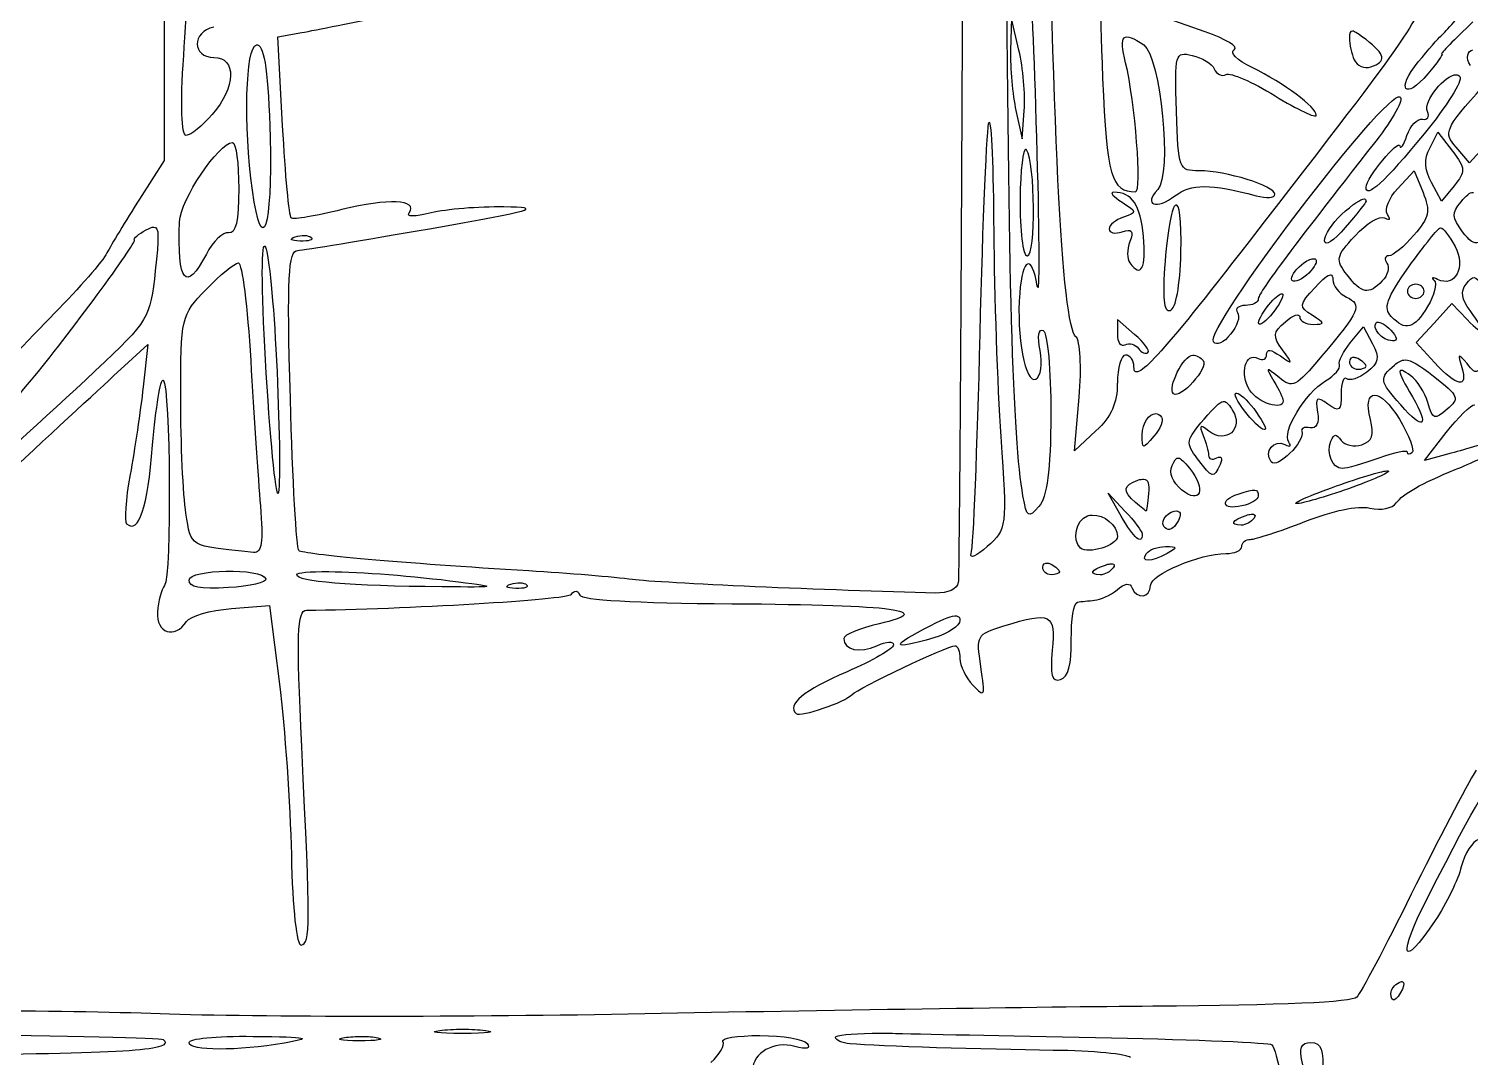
# Model space of a CAD drawing. Extents: x 26 to 243, y 4 to 296.
# Drawn here: x 111.59 to 159.67, y 72.55 to 106.86 of the extents above; entities that cross this region are included whole.
import ezdxf

# ---------------------------------------------------------------- set-up
doc = ezdxf.new("R2010")
doc.units = 0
doc.layers.add('Layer_1', color=7, linetype='CONTINUOUS')

msp = doc.modelspace()

# ---------------------------------------------------------------- linework, layer by layer
at = {"layer": 'Layer_1', "color": 7}
for points in [[(115.235411, 119.535995), (116.104678, 119.570719), (116.104678, 111.018065), (116.104678, 102.465408), (115.279509, 101.1695)], [(150.827935, 106.758273), (149.560139, 107.204204), (149.560139, 108.800524)], [(144.36659, 107.204204), (144.339028, 106.139809)], [(144.617392, 106.139809), (144.36659, 107.204204), (144.36659, 107.204204)], [(155.739812, 106.780321), (155.739812, 106.780321)], [(119.179357, 106.319505), (119.179357, 106.319505)], [(120.05634, 103.620205), (119.89759, 106.587396), (120.696301, 106.732916)], [(159.201445, 105.324562), (159.201445, 105.324562)], [(157.326211, 104.58924), (157.326211, 104.58924)], [(144.515967, 104.130079), (144.51652, 104.130079), (144.720468, 103.183641), (144.794882, 104.130079)], [(143.620795, 103.74092), (143.620795, 103.74092)], [(158.317847, 102.878268), (158.592353, 103.404127), (158.592353, 103.404127)], [(158.592353, 103.404127), (159.076319, 102.772435)], [(118.385057, 103.060719), (118.385057, 103.060719)], [(160.128037, 102.903073), (159.650687, 102.385483), (159.203099, 102.90638)], [(144.849452, 102.832517), (144.849452, 102.832517)], [(157.254552, 101.532751), (157.79805, 102.123104), (157.79805, 102.123104)], [(157.79805, 102.123104), (158.095157, 101.394397)], [(159.135298, 101.620946), (158.709761, 101.101149), (158.376276, 101.726779)], [(147.779161, 101.406525), (147.779161, 101.406525)], [(149.845118, 100.97823), (149.845118, 100.97823)], [(156.138341, 101.17887), (156.138341, 101.17887)], [(115.759066, 100.244009), (115.759066, 100.244009)], [(158.682752, 100.219204), (158.682752, 100.219204)], [(119.459925, 99.600192), (119.459925, 99.600192)], [(120.781741, 99.96234), (120.781741, 99.96234)], [(118.579635, 99.045668), (118.579635, 99.045668)], [(148.31329, 99.047872), (148.314393, 99.047872)], [(154.465404, 99.186229), (154.465404, 99.186229)], [(155.010556, 98.646038), (155.010556, 98.646038)], [(157.853724, 98.336254), (157.853724, 98.336254)], [(153.392186, 98.017651), (153.392186, 98.017651)], [(158.481008, 95.721288), (157.863647, 96.391015), (158.461716, 97.04145), (159.059231, 97.691331), (159.562492, 97.159961)], [(147.899879, 97.153898), (147.899879, 96.666622)], [(148.475898, 96.66111), (147.899879, 97.153898), (147.899879, 97.153898)], [(155.669257, 96.3844), (156.106924, 96.91522), (156.106924, 96.91522)], [(156.106924, 96.91522), (156.408989, 96.348021)], [(156.574905, 97.071216), (156.574905, 97.071216)], [(114.657186, 95.496393), (115.560077, 96.325971), (115.560077, 96.325971)], [(115.560077, 96.325971), (115.402431, 94.907144)], [(150.416175, 95.97154), (150.416175, 95.97154)], [(155.810921, 95.889961), (155.810921, 95.889961)], [(157.499843, 95.808932), (157.499843, 95.808932)], [(147.899879, 95.038886), (147.898776, 95.038886)], [(147.187158, 93.442566), (146.475537, 92.778901), (146.626572, 94.570902)], [(151.431515, 94.423176), (151.431515, 94.423176)], [(151.879653, 94.703747), (151.879653, 94.703747)], [(156.478441, 94.634842), (156.478441, 94.634842)], [(149.179249, 94.018585), (149.179249, 94.018585)], [(159.03553, 92.695668), (158.144766, 92.453135), (158.865203, 93.384688)], [(149.939925, 92.536918), (149.939925, 92.536918)], [(148.776312, 91.831362), (148.776312, 91.831362)], [(156.885239, 92.108073), (156.885239, 92.108073)], [(147.590095, 91.360074), (148.153436, 90.768621)], [(148.028863, 90.591679), (147.590095, 91.360074), (147.590095, 91.360074)], [(152.483786, 91.466457), (152.483786, 91.466457)], [(147.063686, 90.635226), (147.063686, 90.635226)], [(149.884254, 90.769721), (149.884254, 90.769721)], [(152.439136, 90.661684), (152.439136, 90.661684)], [(149.506119, 89.582954), (149.506119, 89.582954)], [(145.580916, 89.032291), (145.580916, 89.032291)], [(147.738925, 89.006386), (147.738925, 89.006386)], [(118.170633, 88.761645), (118.170633, 88.761645)], [(121.595885, 88.746211), (121.595885, 88.746211)], [(127.970139, 88.37469), (127.970139, 88.37469)], [(118.345921, 87.514246), (119.620329, 87.61126), (119.950507, 84.992435)], [(142.531592, 87.269505), (142.531592, 87.269505)], [(157.393459, 75.07111), (157.393459, 75.07111)], [(119.076281, 73.241627), (119.076281, 73.241627)], [(122.703827, 73.240524), (122.703827, 73.240524)], [(126.057973, 73.479202), (126.057973, 73.479202)], [(135.978745, 73.269189), (135.978745, 73.269189)], [(139.725355, 73.344703), (139.725355, 73.344703)], [(154.356813, 73.032718), (154.356813, 73.032718)]]:
    msp.add_lwpolyline(points, dxfattribs=at)
for points in [[(146.518534, 96.584493), (146.042453, 96.991672), (145.717263, 103.577135), (145.548945, 116.223191)], [(142.760347, 115.126272), (142.703931, 100.624292), (142.628973, 88.591883), (142.593328, 88.387921)], [(116.757317, 105.96287), (116.858042, 107.426073), (117.01784, 110.166237), (117.112299, 112.052144)], [(144.751888, 91.276841), (144.410681, 93.173095), (144.265574, 98.339204), (144.195159, 111.086967)], [(144.982847, 108.321519), (145.032293, 108.097232), (145.137243, 105.572074), (145.216011, 102.710699)], [(147.651831, 108.454361), (147.329675, 108.548254), (147.289337, 108.013149), (147.407644, 105.199436)], [(157.931996, 107.961576), (158.180097, 107.408576), (157.86293, 106.947551), (152.292513, 99.757288)], [(158.691572, 106.612751), (158.772428, 106.677781), (159.239037, 107.204594), (159.728408, 107.782983)], [(120.696301, 106.732916), (121.135806, 106.812977), (122.494952, 107.084342), (123.716409, 107.336496)], [(117.75998, 106.917023), (117.024734, 106.752539), (117.027367, 105.903338), (117.763284, 105.903338)], [(148.174936, 105.725845), (147.945122, 106.666134), (148.077634, 106.795724), (148.78127, 106.317301)], [(151.800278, 106.155794), (151.962781, 106.241702), (151.525221, 106.512989), (150.827935, 106.758273)], [(155.739812, 106.780321), (155.660973, 106.788308), (155.641698, 106.710324), (155.641698, 106.550465)], [(156.194565, 106.494791), (155.956962, 106.678709), (155.818651, 106.772337), (155.739812, 106.780321)], [(159.759825, 107.085694), (159.13321, 106.500413), (158.665582, 106.019709), (158.720784, 106.016887)], [(119.048169, 101.469361), (118.744881, 103.629019), (118.823359, 106.257004), (119.179357, 106.319505)], [(119.179357, 106.319505), (119.190843, 106.321481), (119.202584, 106.321238), (119.214635, 106.317852)], [(119.214635, 106.317852), (119.46124, 106.247798), (119.582737, 105.361547), (119.637968, 103.22388)], [(148.78127, 106.317301), (149.34913, 105.931202), (149.729125, 101.989909), (149.246497, 101.492512)], [(155.641698, 106.550465), (155.641698, 106.345848), (155.714034, 106.01707), (155.802652, 105.819552)], [(156.355519, 105.589145), (156.888242, 105.76399), (156.848446, 105.98867), (156.194565, 106.494791)], [(157.937508, 105.752857), (158.271489, 106.16086), (158.610687, 106.547719), (158.691572, 106.612751)], [(116.84, 103.302152), (116.674674, 103.302152), (116.643441, 104.308898), (116.757317, 105.96287)], [(117.763284, 105.903338), (118.524607, 105.903338), (118.497107, 104.911713), (117.710921, 104.002196)], [(144.339028, 106.139809), (144.324042, 105.554531), (144.403614, 104.65033), (144.515967, 104.130079)], [(144.794882, 104.130079), (144.835663, 104.65033), (144.755596, 105.554528), (144.617392, 106.139809)], [(149.872677, 104.110786), (149.81056, 106.038251), (149.827248, 106.097137), (150.397986, 105.969482)], [(150.397986, 105.969482), (150.722203, 105.896965), (151.051997, 105.693785), (151.131103, 105.517486)], [(152.397796, 105.562687), (151.883841, 105.814203), (151.630182, 106.065886), (151.800278, 106.155794)], [(155.802652, 105.819552), (155.89127, 105.622033), (156.140017, 105.518412), (156.355519, 105.589145)], [(158.720784, 106.016887), (158.775987, 106.014065), (158.568904, 105.715321), (158.260519, 105.353225)], [(159.673838, 105.635447), (159.500883, 105.874791), (159.587952, 106.137706), (159.760928, 106.153037)], [(148.505113, 101.41424), (148.725726, 101.410064), (148.495887, 104.412691), (148.174936, 105.725845)], [(151.131103, 105.517486), (151.21021, 105.341182), (151.389537, 105.257122), (151.529632, 105.331177)], [(151.529632, 105.331177), (151.669727, 105.40523), (152.403192, 105.085983), (153.159576, 104.621211)], [(154.534856, 103.970776), (154.534856, 104.24259), (153.461435, 105.04219), (152.397796, 105.562687)], [(158.260519, 105.353225), (157.489999, 104.448519), (157.181858, 104.829756), (157.937508, 105.752857)], [(158.246188, 104.093698), (158.089058, 104.443921), (158.847762, 105.331589), (159.201445, 105.324562)], [(159.201445, 105.324562), (159.251972, 105.323433), (159.294235, 105.304524), (159.324367, 105.262826)], [(147.407644, 105.199436), (147.544663, 101.940523), (147.692934, 101.429622), (148.505113, 101.41424)], [(151.101888, 96.413615), (150.794915, 96.838459), (156.87666, 104.826863), (157.326211, 104.58924)], [(159.324367, 105.262826), (159.421565, 105.128313), (158.885227, 104.267899), (158.132089, 103.35066)], [(159.203099, 102.90638), (158.774319, 103.405279), (158.811711, 103.490191), (160.101579, 104.950838)], [(153.159576, 104.621211), (153.915931, 104.156439), (154.534856, 103.863602), (154.534856, 103.970776)], [(157.326211, 104.58924), (157.463484, 104.516673), (157.101644, 103.851224), (156.521988, 103.110881)], [(117.710921, 104.002196), (117.378181, 103.617273), (116.986248, 103.302152), (116.84, 103.302152)], [(150.626188, 102.119796), (149.950633, 102.119796), (149.935528, 102.160704), (149.872677, 104.110786)], [(157.559925, 103.302152), (157.672278, 103.627309), (157.904146, 103.868338), (158.075314, 103.837384)], [(158.075314, 103.837384), (158.246084, 103.806424), (158.323404, 103.921601), (158.246188, 104.093698)], [(120.34187, 100.544423), (120.272274, 100.603944), (120.143829, 101.988275), (120.05634, 103.620205)], [(143.321484, 96.666072), (143.413319, 100.494933), (143.548094, 103.678741), (143.620795, 103.74092)], [(143.620795, 103.74092), (143.693495, 103.803099), (143.763523, 102.160382), (143.776787, 100.09022)], [(116.616757, 100.420398), (116.64512, 101.152869), (117.9151, 103.049261), (118.385057, 103.060719)], [(118.385057, 103.060719), (118.499103, 103.063542), (118.592865, 102.373748), (118.592865, 101.528343)], [(119.637968, 103.22388), (119.716031, 100.201667), (119.370523, 99.174119), (119.048169, 101.469361)], [(156.521988, 103.110881), (153.535513, 99.296372), (152.60009, 98.040483), (152.60009, 97.843469)], [(158.132089, 103.35066), (156.809762, 101.740179), (156.192268, 101.173361), (156.196219, 101.573541)], [(156.196219, 101.573541), (156.199126, 101.878519), (157.293671, 103.209606), (157.326211, 102.94772)], [(157.326211, 102.94772), (157.342383, 102.817658), (157.447573, 102.976995), (157.559925, 103.302152)], [(144.849452, 102.832517), (144.752723, 102.867008), (144.667309, 102.158689), (144.654874, 101.179973)], [(144.868745, 102.815429), (144.862225, 102.82446), (144.855915, 102.830203), (144.849452, 102.832517)], [(144.892999, 99.282139), (145.186933, 99.282139), (145.16549, 102.404753), (144.868745, 102.815429)], [(145.216011, 102.710699), (145.294723, 99.849321), (145.301061, 97.854574), (145.229792, 98.277276)], [(158.376276, 101.726779), (158.144797, 102.161286), (158.127234, 102.512895), (158.317847, 102.878268)], [(159.076319, 102.772435), (159.515739, 102.198849), (159.521322, 102.092347), (159.135298, 101.620946)], [(153.15241, 101.335416), (153.15241, 101.613687), (151.522187, 102.119796), (150.626188, 102.119796)], [(118.592865, 101.528343), (118.592865, 100.439276), (118.493769, 100.008647), (118.253315, 100.050534)], [(149.246497, 101.492512), (148.749108, 100.979912), (149.212562, 100.810799), (149.821965, 101.282499)], [(149.821965, 101.282499), (150.357086, 101.696722), (151.007668, 101.697879), (152.530088, 101.28691)], [(156.910594, 100.666792), (156.801177, 100.818207), (156.955792, 101.207905), (157.254552, 101.532751)], [(115.279509, 101.1695), (114.825893, 100.456731), (114.338769, 99.650958), (114.196924, 99.378603)], [(124.272588, 100.717504), (124.590962, 101.158113), (123.569713, 101.207501), (122.033549, 100.825542)], [(144.654874, 101.179973), (144.641581, 100.126669), (144.747485, 99.282139), (144.892999, 99.282139)], [(147.779161, 101.406525), (147.636047, 101.4085), (147.760704, 101.25829), (148.055872, 101.072486)], [(148.769697, 99.932574), (148.673261, 100.984944), (148.395619, 101.397945), (147.779161, 101.406525)], [(148.055872, 101.072486), (148.556026, 100.75765), (148.559173, 100.723702), (148.108238, 100.574189)], [(149.845118, 100.97823), (149.728315, 100.913629), (149.581447, 100.270436), (149.489583, 99.095277)], [(150.019853, 99.388526), (150.048499, 100.528717), (149.961925, 101.04283), (149.845118, 100.97823)], [(152.530088, 101.28691), (152.872226, 101.194547), (153.15241, 101.21631), (153.15241, 101.335416)], [(155.376011, 100.656319), (155.759867, 101.008732), (156.028046, 101.190706), (156.138341, 101.17887)], [(156.194565, 101.101702), (156.194565, 101.06194), (155.883523, 100.66875), (155.503341, 100.228024)], [(156.138341, 101.17887), (156.175106, 101.174922), (156.194565, 101.149581), (156.194565, 101.101702)], [(158.095157, 101.394397), (158.348028, 100.773977), (158.303011, 100.562545), (157.794192, 99.973914)], [(159.41642, 100.088016), (159.053905, 100.561204), (159.045735, 100.711708), (159.364053, 101.084063)], [(159.364053, 101.084063), (159.545932, 101.296802), (159.64458, 101.402842), (159.774709, 101.398806)], [(122.033549, 100.825542), (121.172715, 100.611502), (120.411438, 100.4849), (120.34187, 100.544423)], [(125.013971, 100.715851), (124.449696, 100.577463), (124.171834, 100.57801), (124.272588, 100.717504)], [(124.951685, 100.188338), (128.483555, 100.808408), (128.779476, 100.89483), (127.438215, 100.91484)], [(127.438215, 100.91484), (126.600833, 100.927342), (125.510118, 100.837553), (125.013971, 100.715851)], [(148.108238, 100.574189), (147.842131, 100.485955), (147.624823, 100.307379), (147.624823, 100.177314)], [(154.812119, 99.782643), (154.812119, 99.978477), (155.065933, 100.371666), (155.376011, 100.656319)], [(155.826906, 99.95297), (156.205563, 100.366807), (156.649073, 100.634658), (156.81248, 100.548281)], [(156.81248, 100.548281), (156.989518, 100.454691), (157.029156, 100.502722), (156.910594, 100.666792)], [(160.953207, 100.625452), (159.953952, 99.509113), (159.849964, 99.522073), (159.41642, 100.088016)], [(115.113593, 99.814063), (115.064035, 99.856444), (115.238945, 100.006378), (115.502202, 100.146998)], [(115.502202, 100.146998), (115.612706, 100.206022), (115.697217, 100.24391), (115.759066, 100.244009)], [(115.759066, 100.244009), (115.944613, 100.244291), (115.927612, 99.905551), (115.807575, 98.785496)], [(117.511932, 99.341121), (116.82949, 98.035597), (116.538017, 98.386981), (116.616757, 100.420398)], [(118.253315, 100.050534), (118.066653, 100.083049), (117.732883, 99.763825), (117.511932, 99.341121)], [(120.559601, 99.461836), (120.770167, 99.474112), (122.746711, 99.801222), (124.951685, 100.188338)], [(143.776787, 100.09022), (143.789967, 98.020058), (143.895829, 94.942656), (144.012158, 93.251843)], [(147.624823, 100.177314), (147.624823, 100.047252), (147.819471, 100.004927), (148.057526, 100.083055)], [(148.057526, 100.083055), (148.389306, 100.19195), (148.449566, 100.11544), (148.316047, 99.755635)], [(155.503341, 100.228024), (155.118277, 99.781647), (154.812119, 99.584269), (154.812119, 99.782643)], [(157.621661, 98.910622), (158.129182, 99.627757), (158.606693, 100.216664), (158.682752, 100.219204)], [(158.682752, 100.219204), (158.758783, 100.221744), (158.974604, 99.941557), (159.16231, 99.595781)], [(111.675113, 95.143615), (112.857991, 96.555658), (115.201562, 99.738814), (115.113593, 99.814063)], [(119.5382, 94.907144), (119.373833, 97.378333), (119.328729, 99.489773), (119.438428, 99.599089)], [(119.438428, 99.599089), (119.445286, 99.605919), (119.452588, 99.605947), (119.459925, 99.600192)], [(119.459925, 99.600192), (119.570096, 99.513437), (119.731776, 98.040502), (119.831445, 96.169979)], [(120.643385, 99.773824), (120.321284, 99.785169), (120.255812, 99.8411), (120.476368, 99.916589)], [(120.476368, 99.916589), (120.576162, 99.950752), (120.685695, 99.965724), (120.781741, 99.96234)], [(121.006085, 99.897846), (121.097949, 99.819267), (120.934836, 99.763551), (120.643385, 99.773824)], [(120.781741, 99.96234), (120.87779, 99.958953), (120.96014, 99.937135), (121.006085, 99.897846)], [(148.316047, 99.755635), (148.219191, 99.497492), (148.218531, 99.179097), (148.31329, 99.047872)], [(148.314393, 99.047872), (148.69243, 98.524683), (148.867515, 98.865167), (148.769697, 99.932574)], [(152.292513, 99.757288), (149.295849, 95.889213), (148.452747, 94.972101), (148.452747, 95.580177)], [(155.560118, 98.649896), (155.168789, 99.160733), (155.187955, 99.254699), (155.826906, 99.95297)], [(157.794192, 99.973914), (157.465375, 99.593523), (157.088242, 99.282139), (156.955795, 99.282139)], [(159.16231, 99.595781), (159.535718, 98.907924), (159.167644, 98.209082), (158.582431, 98.495004)], [(114.196924, 99.378603), (114.055079, 99.106253), (113.267403, 98.201502), (112.446813, 97.36832)], [(117.50697, 98.164274), (117.974245, 98.649126), (118.456981, 99.045668), (118.579635, 99.045668)], [(118.579635, 99.045668), (118.702288, 99.045668), (118.887322, 97.582411), (118.990841, 95.79405)], [(120.313758, 94.506411), (120.20005, 98.600872), (120.241847, 99.44335), (120.559601, 99.461836)], [(145.229792, 98.277276), (145.047674, 99.357326), (144.735344, 99.230662), (144.641646, 98.039148)], [(149.489583, 99.095277), (149.394898, 97.884194), (149.446894, 97.397803), (149.664318, 97.459822)], [(149.664318, 97.459822), (149.851714, 97.513275), (149.991913, 98.273976), (150.019853, 99.388526)], [(153.706381, 98.514847), (153.706381, 98.64491), (153.892803, 98.883754), (154.120895, 99.045668)], [(154.120895, 99.045668), (154.265483, 99.148301), (154.391343, 99.196499), (154.465404, 99.186229)], [(154.535409, 99.103546), (154.535409, 98.973481), (154.348987, 98.734642), (154.120895, 98.572726)], [(154.465404, 99.186229), (154.50984, 99.180076), (154.535409, 99.153014), (154.535409, 99.103546)], [(156.955795, 99.282139), (156.823348, 99.282139), (156.795408, 99.170955), (156.893508, 99.035195)], [(115.807575, 98.785496), (115.637197, 97.195625), (115.603144, 97.13942), (113.805561, 95.446784)], [(154.120895, 98.572726), (153.889558, 98.408512), (153.706381, 98.382934), (153.706381, 98.514847)], [(154.503436, 98.237036), (154.756891, 98.512621), (154.922336, 98.647241), (155.010556, 98.646038)], [(155.010556, 98.646038), (155.063486, 98.645192), (155.088827, 98.595199), (155.088827, 98.497759)], [(156.737513, 98.443742), (156.277773, 97.969944), (156.05048, 98.009805), (155.560118, 98.649896)], [(156.893508, 99.035195), (156.991606, 98.899432), (156.921276, 98.633135), (156.737513, 98.443742)], [(157.033516, 97.261936), (156.763373, 97.540334), (156.87651, 97.857699), (157.621661, 98.910622)], [(158.582431, 98.495004), (158.409598, 98.579454), (158.356492, 98.564854), (158.46447, 98.462481)], [(159.529419, 98.338459), (159.763494, 98.644221), (159.837097, 98.63631), (160.084493, 98.277276)], [(116.656996, 94.531766), (116.656996, 97.253831), (116.666281, 97.291942), (117.50697, 98.164274)], [(154.402014, 97.298314), (153.946169, 97.583404), (153.951723, 97.637136), (154.503436, 98.237036)], [(155.088827, 98.497759), (155.088827, 98.29159), (155.294736, 98.024529), (155.546338, 97.904102)], [(157.853724, 98.336254), (157.701663, 98.336254), (157.577014, 98.229845), (157.577014, 98.099783)], [(157.577014, 98.099783), (157.577014, 97.969721), (157.701663, 97.863312), (157.853724, 97.863312)], [(158.129882, 98.099783), (158.129882, 98.229845), (158.005814, 98.336254), (157.853724, 98.336254)], [(157.853724, 97.863312), (158.005814, 97.863312), (158.129882, 97.969721), (158.129882, 98.099783)], [(158.46447, 98.462481), (158.572477, 98.360111), (158.475988, 97.970218), (158.250049, 97.596525)], [(159.662814, 97.459822), (159.385079, 97.822342), (159.343463, 98.095587), (159.529419, 98.338459)], [(144.641646, 98.039148), (144.528701, 96.603066), (144.83424, 94.984369), (145.18349, 95.16897)], [(152.169041, 97.626841), (151.932002, 97.626841), (151.81503, 97.520206), (151.908868, 97.39037)], [(152.60009, 97.843469), (152.60009, 97.724303), (152.406107, 97.626841), (152.169041, 97.626841)], [(152.608909, 97.049166), (152.613735, 97.171571), (152.80071, 97.478553), (153.023976, 97.73102)], [(153.420851, 97.967492), (153.415997, 97.845086), (153.229575, 97.538105), (153.006338, 97.285637)], [(153.023976, 97.73102), (153.191424, 97.92036), (153.333495, 98.027523), (153.392186, 98.017651)], [(153.392186, 98.017651), (153.411744, 98.014349), (153.422051, 97.998096), (153.420851, 97.967492)], [(155.546338, 97.904102), (156.076379, 97.650398), (155.987725, 97.441858), (154.711798, 95.931854)], [(112.446813, 97.36832), (111.626224, 96.53514), (110.340476, 95.161649), (109.589313, 94.316242)], [(151.908868, 97.39037), (152.002679, 97.260536), (151.898395, 96.933774), (151.677356, 96.663868)], [(153.006338, 97.285637), (152.783072, 97.033184), (152.604112, 96.92676), (152.608909, 97.049166)], [(153.504084, 97.082239), (153.767228, 97.307306), (153.982539, 97.380004), (153.982539, 97.243747)], [(153.982539, 97.243747), (153.982539, 97.107493), (154.18577, 96.996249), (154.433984, 96.996249)], [(154.433984, 96.996249), (154.834683, 96.996249), (154.831161, 97.029918), (154.402014, 97.298314)], [(158.250049, 97.596525), (157.788729, 96.833509), (157.52066, 96.759899), (157.033516, 97.261936)], [(159.562492, 97.159961), (160.164557, 96.524038), (160.229993, 96.719446), (159.662814, 97.459822)], [(161.530329, 97.371627), (159.749225, 95.090044), (159.937707, 95.250995), (159.563593, 95.691525)], [(143.025481, 89.349791), (143.096544, 89.544885), (143.229677, 92.837211), (143.321484, 96.666072)], [(145.32019, 96.124778), (145.230274, 96.598615), (145.27473, 96.871236), (145.428231, 96.790094)], [(145.428231, 96.790094), (145.571286, 96.714473), (145.684381, 95.461985), (145.679583, 94.006457)], [(147.899879, 96.666622), (147.899879, 96.398821), (148.015737, 96.241223), (148.157297, 96.316051)], [(148.918524, 96.054222), (148.992014, 96.117065), (148.792692, 96.390146), (148.475898, 96.66111)], [(151.677356, 96.663868), (151.443986, 96.378882), (151.202782, 96.273992), (151.101888, 96.413615)], [(153.410378, 96.144621), (153.073489, 96.607341), (153.084984, 96.723792), (153.504084, 97.082239)], [(157.074306, 96.444482), (156.740154, 96.444482), (156.35064, 96.892888), (156.542382, 97.056885)], [(156.542382, 97.056885), (156.551074, 97.064335), (156.561996, 97.069015), (156.574905, 97.071216)], [(156.574905, 97.071216), (156.665179, 97.086653), (156.850314, 96.978435), (157.018632, 96.804979)], [(157.018632, 96.804979), (157.236705, 96.580231), (157.257637, 96.444482), (157.074306, 96.444482)], [(119.831445, 96.169979), (119.937617, 94.174758), (119.98231, 92.063315), (119.930664, 91.478034)], [(146.626572, 94.570902), (146.710476, 95.564683), (146.662439, 96.461399), (146.518534, 96.584493)], [(148.157297, 96.316051), (148.298862, 96.390882), (148.498154, 96.336707), (148.599923, 96.195887)], [(148.599923, 96.195887), (148.701692, 96.054934), (148.845033, 95.991374), (148.918524, 96.054222)], [(152.8768, 95.986424), (152.8768, 96.183158), (153.012651, 96.169761), (153.335965, 95.941223)], [(155.309866, 95.645773), (155.266599, 95.759755), (155.428436, 96.092286), (155.669257, 96.3844)], [(156.408989, 96.348021), (156.654833, 95.886526), (156.620258, 95.709451), (156.223231, 95.402137)], [(118.990841, 95.79405), (119.094388, 94.00569), (119.238937, 91.824033), (119.312202, 90.94611)], [(145.18349, 95.16897), (145.345204, 95.254484), (145.405393, 95.675669), (145.32019, 96.124778)], [(148.17659, 95.97154), (148.024528, 95.97154), (147.899879, 95.551884), (147.899879, 95.038886)], [(148.452747, 95.580177), (148.452747, 95.795173), (148.328651, 95.97154), (148.17659, 95.97154)], [(149.77401, 94.683901), (149.55938, 94.867472), (150.109992, 95.97154), (150.416175, 95.97154)], [(150.765095, 95.787435), (150.943685, 95.540299), (150.000549, 94.490161), (149.77401, 94.683901)], [(150.416175, 95.97154), (150.53485, 95.97154), (150.691971, 95.888617), (150.765095, 95.787435)], [(152.312356, 94.807373), (151.968807, 95.356391), (152.167147, 96.082109), (152.598436, 95.854133)], [(152.598436, 95.854133), (152.75157, 95.77318), (152.8768, 95.832768), (152.8768, 95.986424)], [(154.711798, 95.931854), (153.834482, 94.893584), (153.750555, 94.851482), (153.295725, 95.22244)], [(153.335965, 95.941223), (153.755883, 95.644402), (153.76214, 95.661502), (153.410378, 96.144621)], [(155.810921, 95.889961), (155.711768, 95.904213), (155.641698, 95.852151), (155.641698, 95.74885)], [(155.641698, 95.74885), (155.641698, 95.611111), (155.765765, 95.498597), (155.917855, 95.498597)], [(155.917855, 95.853029), (155.879834, 95.873123), (155.843969, 95.885208), (155.810921, 95.889961)], [(156.194565, 95.602777), (156.194565, 95.660133), (156.069916, 95.772646), (155.917855, 95.853029)], [(157.143758, 95.634747), (157.27277, 95.745087), (157.377632, 95.806903), (157.499843, 95.808932)], [(157.499843, 95.808932), (157.703528, 95.812318), (157.955638, 95.648793), (158.448485, 95.26378)], [(159.387757, 95.557579), (159.606762, 94.840043), (159.230757, 94.907909), (158.481008, 95.721288)], [(159.563593, 95.691525), (159.266272, 96.041621), (159.245009, 96.025269), (159.387757, 95.557579)], [(113.805561, 95.446784), (110.451434, 92.288475), (106.089326, 88.509246), (106.999154, 89.549884)], [(110.851047, 91.97137), (112.44775, 93.453612), (114.160534, 95.040023), (114.657186, 95.496393)], [(115.720481, 92.963559), (115.824734, 94.232278), (115.985155, 95.206322), (116.076566, 95.128181)], [(153.295725, 95.22244), (152.84019, 95.593989), (152.830076, 95.58671), (153.12099, 95.100069)], [(154.842986, 95.111645), (155.143017, 95.291387), (155.353103, 95.531795), (155.309866, 95.645773)], [(155.550195, 95.182751), (155.448483, 95.269743), (155.364987, 95.043904), (155.364987, 94.681146)], [(156.223231, 95.402137), (155.954668, 95.194252), (155.651908, 95.095759), (155.550195, 95.182751)], [(155.917855, 95.498597), (156.069916, 95.498597), (156.194565, 95.545421), (156.194565, 95.602777)], [(157.349912, 94.309076), (156.637781, 95.132911), (156.628392, 95.193947), (157.143758, 95.634747)], [(157.688359, 95.281419), (157.190067, 95.635125), (157.19988, 95.50714), (157.744033, 94.57421)], [(158.257215, 94.387898), (158.157393, 94.728015), (157.901521, 95.130094), (157.688359, 95.281419)], [(158.448485, 95.26378), (159.294813, 94.602635), (159.325406, 94.527702), (158.897726, 94.1619)], [(110.842778, 94.086386), (110.973785, 94.277713), (111.348243, 94.753426), (111.675113, 95.143615)], [(115.402431, 94.907144), (115.315619, 94.126769), (115.12097, 92.810507), (114.969727, 91.982396)], [(116.076566, 95.128181), (116.311403, 94.927445), (116.351352, 88.572743), (116.119563, 88.285946)], [(119.930664, 91.478034), (119.879045, 90.892753), (119.702566, 92.435953), (119.5382, 94.907144)], [(147.898776, 95.038886), (147.898776, 94.36624), (147.700523, 93.92106), (147.187158, 93.442566)], [(153.429671, 94.449637), (153.429671, 94.101422), (152.584785, 94.371966), (152.312356, 94.807373)], [(153.12099, 95.100069), (153.290832, 94.815981), (153.429671, 94.523215), (153.429671, 94.449637)], [(153.614879, 93.068289), (153.3777, 93.396541), (154.16427, 94.705045), (154.842986, 95.111645)], [(116.831181, 90.696411), (116.73562, 91.292851), (116.656996, 93.018801), (116.656996, 94.531766)], [(120.599841, 89.446254), (120.517968, 89.516282), (120.389111, 91.793192), (120.313758, 94.506411)], [(150.795965, 93.83503), (151.135436, 94.228569), (151.3034, 94.411125), (151.431515, 94.423176)], [(151.431515, 94.423176), (151.449817, 94.4249), (151.467377, 94.423345), (151.484432, 94.418217)], [(151.484432, 94.418217), (151.566299, 94.393607), (151.638624, 94.291155), (151.742953, 94.124418)], [(152.829949, 93.491072), (152.685112, 93.372663), (151.702163, 94.572739), (151.844375, 94.694374)], [(151.844375, 94.694374), (151.85318, 94.701909), (151.865005, 94.704932), (151.879653, 94.703747)], [(151.879653, 94.703747), (151.982226, 94.695506), (152.21863, 94.482437), (152.446855, 94.1845)], [(154.923465, 94.334981), (154.537046, 94.60927), (154.493835, 94.575784), (154.577852, 94.068194)], [(155.364987, 94.681146), (155.364987, 94.103827), (155.310024, 94.060593), (154.923465, 94.334981)], [(156.338434, 93.820148), (156.199524, 94.361101), (156.281509, 94.633194), (156.478441, 94.634842)], [(156.478441, 94.634842), (156.675373, 94.636536), (156.987375, 94.36784), (157.309123, 93.828415)], [(157.744033, 94.57421), (158.32637, 93.575817), (158.109824, 93.429973), (157.349912, 94.309076)], [(158.897726, 94.1619), (158.470019, 93.796098), (158.426294, 93.811696), (158.257215, 94.387898)], [(158.865203, 93.384688), (159.261584, 93.896981), (159.693568, 94.316242), (159.825422, 94.316242)], [(145.679583, 94.006457), (145.67329, 92.110322), (145.560754, 91.235783), (145.282708, 90.921859)], [(148.729457, 93.310825), (148.729457, 93.70599), (148.964884, 94.020044), (149.179249, 94.018585)], [(149.377135, 93.903381), (149.450202, 93.802281), (149.334319, 93.514457), (149.119717, 93.26342)], [(149.179249, 94.018585), (149.250702, 94.01802), (149.319838, 93.98268), (149.377135, 93.903381)], [(150.573825, 92.514318), (150.171686, 93.039257), (150.186449, 93.128427), (150.795965, 93.83503)], [(151.742953, 94.124418), (152.125135, 93.513613), (151.516692, 92.985115), (150.949203, 93.434847)], [(152.446855, 94.1845), (152.707713, 93.843999), (152.880128, 93.532079), (152.829949, 93.491072)], [(154.577852, 94.068194), (154.639154, 93.697833), (154.54882, 93.509552), (154.328151, 93.547296)], [(156.050147, 92.980647), (156.400977, 93.095791), (156.471671, 93.301362), (156.338434, 93.820148)], [(157.309123, 93.828415), (157.629699, 93.290968), (157.821274, 92.79072), (157.73466, 92.716614)], [(149.119717, 93.26342), (148.738802, 92.817997), (148.729457, 92.818782), (148.729457, 93.310825)], [(150.949203, 93.434847), (150.653095, 93.669512), (150.617532, 93.642089), (150.762341, 93.291532)], [(150.762341, 93.291532), (150.860752, 93.053286), (150.941484, 92.754418), (150.941484, 92.627317)], [(154.049786, 93.429336), (154.174698, 93.098549), (153.218433, 92.142301), (153.027284, 92.40683)], [(154.328151, 93.547296), (154.138074, 93.579811), (154.012928, 93.526889), (154.049786, 93.429336)], [(155.024336, 93.101362), (155.127517, 93.355295), (155.201053, 93.360668), (155.370499, 93.126167)], [(114.851214, 90.34308), (115.261085, 89.992515), (115.547253, 90.85574), (115.720481, 92.963559)], [(144.012158, 93.251843), (144.221231, 90.213083), (144.216354, 90.17064), (143.560159, 89.586262)], [(153.027284, 92.40683), (152.777094, 92.753061), (153.120313, 93.179016), (153.491407, 92.982852)], [(153.491407, 92.982852), (153.657918, 92.894826), (153.712839, 92.932732), (153.614879, 93.068289)], [(155.403573, 92.187448), (155.068688, 92.187448), (154.858644, 92.693554), (155.024336, 93.101362)], [(155.370499, 93.126167), (155.488976, 92.962207), (155.794256, 92.896661), (156.050147, 92.980647)], [(157.577014, 92.727638), (157.577014, 92.80771), (157.145231, 92.718748), (156.617899, 92.530303)], [(160.683662, 93.181288), (160.267413, 93.047294), (159.52575, 92.828933), (159.03553, 92.695668)], [(159.166718, 92.149413), (159.432825, 92.258528), (160.282201, 92.627091), (161.054079, 92.96797)], [(149.724951, 92.282808), (149.80537, 92.462058), (149.860178, 92.549135), (149.939925, 92.536918)], [(149.939925, 92.536918), (150.019676, 92.524698), (150.124335, 92.413124), (150.30373, 92.194063)], [(151.323477, 92.318086), (151.109835, 91.841951), (151.083408, 91.849148), (150.573825, 92.514318)], [(150.941484, 92.627317), (150.941484, 92.500215), (151.064575, 92.461316), (151.214887, 92.540776)], [(151.214887, 92.540776), (151.371633, 92.623625), (151.417878, 92.528527), (151.323477, 92.318086)], [(156.617899, 92.530303), (156.090538, 92.341849), (155.54426, 92.187448), (155.403573, 92.187448)], [(157.73466, 92.716614), (157.648018, 92.642525), (157.577014, 92.647557), (157.577014, 92.727638)], [(114.969727, 91.982396), (114.818454, 91.154286), (114.765111, 90.416735), (114.851214, 90.34308)], [(148.587243, 91.798842), (148.66283, 91.823649), (148.725673, 91.835186), (148.776312, 91.831362)], [(148.776312, 91.831362), (148.928235, 91.819876), (148.97277, 91.672779), (148.941674, 91.351254)], [(150.036389, 91.479688), (149.742934, 91.721157), (149.617735, 92.043842), (149.724951, 92.282808)], [(150.30373, 92.194063), (150.879181, 91.491361), (150.677485, 90.952192), (150.036389, 91.479688)], [(155.204033, 91.606468), (155.991439, 91.886063), (156.687272, 92.091927), (156.885239, 92.108073)], [(156.938706, 92.103111), (156.992836, 92.056816), (156.395592, 91.790951), (155.611381, 91.512209)], [(156.885239, 92.108073), (156.913518, 92.110331), (156.931939, 92.108925), (156.938706, 92.103111)], [(157.204393, 91.044228), (157.424188, 91.340426), (158.041159, 91.687906), (159.166718, 92.149413)], [(148.508421, 91.052497), (148.068154, 91.429066), (148.089826, 91.635585), (148.587243, 91.798842)], [(148.941674, 91.351254), (148.910658, 91.03089), (148.87527, 90.768621), (148.862852, 90.768621)], [(151.931466, 91.334719), (152.221661, 91.429966), (152.389191, 91.475703), (152.483786, 91.466457)], [(152.483786, 91.466457), (152.578381, 91.457201), (152.60009, 91.392738), (152.60009, 91.269122)], [(153.876705, 91.015565), (153.706892, 91.021068), (154.304167, 91.28693), (155.204033, 91.606468)], [(155.611381, 91.512209), (154.827199, 91.233472), (154.046518, 91.010062), (153.876705, 91.015565)], [(119.312202, 90.94611), (119.413745, 89.72888), (119.360256, 89.358966), (119.087855, 89.387826)], [(145.282708, 90.921859), (144.921549, 90.514082), (144.884673, 90.538929), (144.751888, 91.276841)], [(148.862852, 90.768621), (148.850406, 90.768621), (148.690906, 90.896422), (148.508421, 91.052497)], [(152.047222, 90.93674), (151.394273, 90.790702), (151.296635, 91.12636), (151.931466, 91.334719)], [(152.60009, 91.269122), (152.60009, 91.154229), (152.351345, 91.004765), (152.047222, 90.93674)], [(154.151211, 90.415843), (155.095301, 90.785196), (155.912642, 90.956084), (156.318591, 90.868942)], [(156.318591, 90.868942), (156.71723, 90.783367), (157.061194, 90.851247), (157.204393, 91.044228)], [(119.087855, 89.387826), (116.878845, 89.621864), (117.016093, 89.542605), (116.831181, 90.696411)], [(146.671769, 89.533345), (146.374366, 89.787712), (146.521568, 90.48273), (146.898871, 90.606563)], [(146.898871, 90.606563), (146.952002, 90.624004), (147.00725, 90.633515), (147.063686, 90.635226)], [(147.063686, 90.635226), (147.458755, 90.647305), (147.899879, 90.298026), (147.899879, 89.921401)], [(148.723395, 90.000226), (148.736829, 89.61311), (148.445536, 89.861352), (148.028863, 90.591679)], [(148.153436, 90.768621), (148.463344, 90.443464), (148.720008, 90.097776), (148.723395, 90.000226)], [(149.450998, 90.254336), (149.3033, 90.458727), (149.648381, 90.810762), (149.884254, 90.769721)], [(149.976857, 90.726728), (150.034487, 90.677421), (149.979848, 90.495382), (149.855039, 90.322687)], [(149.884254, 90.769721), (149.917949, 90.763851), (149.949394, 90.750223), (149.976857, 90.726728)], [(152.030687, 90.295676), (151.633007, 90.295676), (151.720923, 90.465339), (152.19991, 90.622548)], [(152.460082, 90.529392), (152.367175, 90.40082), (152.173802, 90.295678), (152.030687, 90.295676)], [(152.19991, 90.622548), (152.26142, 90.642727), (152.314616, 90.655588), (152.358107, 90.661134)], [(152.341572, 89.822733), (152.503398, 89.822733), (153.317583, 90.08971), (154.151211, 90.415843)], [(152.358107, 90.661134), (152.390726, 90.665288), (152.417783, 90.665401), (152.439136, 90.661684)], [(152.439136, 90.661684), (152.503195, 90.650533), (152.514579, 90.604796), (152.460082, 90.529392)], [(147.899879, 89.921401), (147.899879, 89.621314), (146.927971, 89.31422), (146.671769, 89.533345)], [(149.855039, 90.322687), (149.708142, 90.11938), (149.565806, 90.095456), (149.450998, 90.254336)], [(128.26945, 88.768811), (124.04427, 89.025498), (120.751592, 89.316446), (120.599841, 89.446254)], [(143.560159, 89.586262), (143.195048, 89.261105), (142.954389, 89.154696), (143.025481, 89.349791)], [(148.867814, 89.349791), (148.961791, 89.479853), (149.248986, 89.58493), (149.506119, 89.582954)], [(149.506119, 89.582954), (149.909047, 89.579822), (149.916442, 89.547344), (149.559035, 89.349791)], [(151.527978, 89.349791), (151.813531, 89.349791), (152.047222, 89.4562), (152.047222, 89.586262)], [(152.047222, 89.586262), (152.047222, 89.716324), (152.179774, 89.822733), (152.341572, 89.822733)], [(145.411692, 88.89118), (145.411692, 88.994482), (145.481765, 89.046549), (145.580916, 89.032291)], [(145.580916, 89.032291), (145.613967, 89.027549), (145.650379, 89.015442), (145.688403, 88.995359)], [(145.688403, 88.995359), (145.840464, 88.914977), (145.964563, 88.80191), (145.964563, 88.744557)], [(147.330473, 88.640377), (146.932766, 88.640377), (147.020709, 88.810038), (147.499697, 88.967247)], [(147.499697, 88.967247), (147.561207, 88.987426), (147.614406, 89.000287), (147.657896, 89.005832)], [(147.657896, 89.005832), (147.690515, 89.00999), (147.717569, 89.010103), (147.738925, 89.006386)], [(147.738925, 89.006386), (147.802984, 88.995232), (147.814369, 88.949498), (147.759869, 88.874094)], [(149.559035, 89.349791), (149.017592, 89.050505), (148.651547, 89.050505), (148.867814, 89.349791)], [(149.006168, 88.282638), (149.006168, 88.654161), (150.650042, 89.349791), (151.527978, 89.349791)], [(116.933706, 88.461231), (116.933706, 88.646676), (117.545084, 88.750388), (118.170633, 88.761645)], [(118.170633, 88.761645), (118.796181, 88.772906), (119.435905, 88.691412), (119.492449, 88.506982)], [(119.492449, 88.506982), (119.529787, 88.385246), (118.969573, 88.253377), (118.247253, 88.213736)], [(120.528182, 88.639274), (120.528182, 88.720898), (120.946051, 88.753814), (121.595885, 88.746211)], [(125.366749, 88.239094), (122.304215, 88.264579), (120.528182, 88.411464), (120.528182, 88.639274)], [(121.595885, 88.746211), (122.678944, 88.733539), (124.406592, 88.607916), (125.919619, 88.406663)], [(131.725568, 88.482731), (131.117323, 88.561688), (129.561999, 88.690288), (128.26945, 88.768811)], [(141.82714, 88.032939), (138.372966, 88.110655), (132.61708, 88.367008), (131.725568, 88.482731)], [(145.688403, 88.640377), (145.536313, 88.640377), (145.411692, 88.753441), (145.411692, 88.89118)], [(145.964563, 88.744557), (145.964563, 88.687201), (145.840464, 88.640377), (145.688403, 88.640377)], [(147.759869, 88.874094), (147.666989, 88.745522), (147.47356, 88.640377), (147.330473, 88.640377)], [(116.119563, 88.285946), (116.014463, 88.155881), (115.906849, 87.756711), (115.880885, 87.39904)], [(118.247253, 88.213736), (117.287048, 88.16104), (116.933706, 88.227681), (116.933706, 88.461231)], [(120.847335, 87.461329), (124.104914, 87.489438), (129.555026, 87.816384), (129.687726, 87.991596)], [(125.919619, 88.406663), (127.273493, 88.226577), (127.262153, 88.223318), (125.366749, 88.239094)], [(127.831785, 88.186177), (127.509685, 88.197523), (127.444209, 88.253453), (127.664766, 88.328942)], [(127.664766, 88.328942), (127.76456, 88.363102), (127.874087, 88.378071), (127.970139, 88.37469)], [(128.194483, 88.3102), (128.286346, 88.231621), (128.123236, 88.175904), (127.831785, 88.186177)], [(127.970139, 88.37469), (128.06619, 88.371304), (128.148551, 88.349491), (128.194483, 88.3102)], [(129.687726, 87.991596), (129.795959, 88.134449), (129.900598, 88.124932), (129.964437, 87.966242)], [(142.593328, 88.387921), (142.55314, 88.158009), (142.26179, 88.023174), (141.82714, 88.032939)], [(147.139753, 87.789302), (147.329858, 87.802313), (147.666433, 87.959877), (147.887752, 88.139873)], [(147.887752, 88.139873), (148.167124, 88.36709), (148.321759, 88.385576), (148.394318, 88.199405)], [(148.394318, 88.199405), (148.546634, 87.808539), (149.006168, 87.870994), (149.006168, 88.282638)], [(116.851024, 87.083194), (116.973677, 87.268822), (117.639039, 87.460623), (118.345921, 87.514246)], [(129.964437, 87.966242), (130.031973, 87.798376), (131.7671, 87.699302), (135.043333, 87.676303)], [(135.043333, 87.676303), (140.559451, 87.637554), (141.876334, 87.457567), (139.951353, 87.006026)], [(146.363642, 86.474652), (146.354893, 87.145593), (146.448131, 87.710269), (146.570898, 87.72977)], [(146.570898, 87.72977), (146.693664, 87.749272), (146.949676, 87.776292), (147.139753, 87.789302)], [(115.880885, 87.39904), (115.829887, 86.693877), (116.458481, 86.48922), (116.851024, 87.083194)], [(120.694648, 82.906085), (120.514195, 86.65355), (120.541265, 87.458789), (120.847335, 87.461329)], [(141.678863, 86.953659), (142.131988, 87.182324), (142.396766, 87.284438), (142.531592, 87.269505)], [(142.646798, 87.118471), (142.646798, 86.940485), (142.254752, 86.678072), (141.775877, 86.535287)], [(142.531592, 87.269505), (142.612488, 87.260559), (142.646798, 87.209389), (142.646798, 87.118471)], [(144.109722, 86.934917), (145.689687, 87.423565), (145.841954, 87.347879), (145.728642, 86.12904)], [(139.951353, 87.006026), (139.305067, 86.854427), (138.776162, 86.634469), (138.776162, 86.517095)], [(141.775877, 86.535287), (140.335358, 86.105779), (140.300067, 86.257857), (141.678863, 86.953659)], [(143.346289, 85.575069), (143.187482, 86.623434), (143.204805, 86.655046), (144.109722, 86.934917)], [(138.776162, 86.517095), (138.776162, 86.130877), (139.307965, 86.012716), (139.876389, 86.272908)], [(140.434771, 86.302121), (140.434771, 86.177368), (139.735845, 85.774504), (138.881445, 85.406949)], [(139.052323, 84.650681), (139.218213, 84.84052), (142.247174, 86.275663), (142.481983, 86.275663)], [(139.876389, 86.272908), (140.209496, 86.42539), (140.434771, 86.437368), (140.434771, 86.302121)], [(142.481983, 86.275663), (142.572492, 86.275663), (142.646798, 86.083187), (142.646798, 85.847921)], [(145.728642, 86.12904), (145.650241, 85.285912), (145.712894, 85.061455), (146.003145, 85.145673)], [(146.003145, 85.145673), (146.258161, 85.219672), (146.374366, 85.647484), (146.363642, 86.474652)], [(142.646798, 85.847921), (142.646798, 85.612655), (142.840865, 85.213483), (143.077847, 84.961015)], [(138.881445, 85.406949), (137.445753, 84.789317), (136.848974, 84.297886), (137.185355, 84.010169)], [(143.077847, 84.961015), (143.479591, 84.533042), (143.497842, 84.574453), (143.346289, 85.575069)], [(119.950507, 84.992435), (120.132032, 83.552193), (120.31034, 80.990298), (120.346831, 79.299482)], [(137.185355, 84.010169), (137.334594, 83.882528), (138.829141, 84.395258), (139.052323, 84.650681)], [(120.678112, 76.288747), (120.986525, 76.362379), (120.987337, 76.828652), (120.694648, 82.906085)], [(159.867865, 82.125565), (159.545257, 81.598834), (158.572152, 79.736402), (157.705448, 77.987039)], [(158.278711, 77.933021), (159.969045, 81.224153), (160.31935, 81.841777), (160.732721, 81.86594)], [(159.964879, 79.817625), (159.744633, 79.74534), (159.478142, 79.333546), (159.372873, 78.902057)], [(120.346831, 79.299482), (120.386088, 77.480808), (120.521394, 76.251338), (120.678112, 76.288747)], [(159.372873, 78.902057), (159.267576, 78.470564), (158.877471, 77.665026), (158.505813, 77.11226)], [(157.705448, 77.987039), (156.838743, 76.237676), (156.02147, 74.69109), (155.889192, 74.549662)], [(158.505813, 77.11226), (157.356435, 75.402843), (157.224357, 75.880143), (158.278711, 77.933021)], [(157.024146, 74.674235), (157.024146, 74.796624), (157.147209, 74.961885), (157.297549, 75.041344)], [(157.297549, 75.041344), (157.33673, 75.062059), (157.368548, 75.071646), (157.393459, 75.07111)], [(157.393459, 75.07111), (157.468189, 75.069417), (157.476966, 74.97704), (157.406137, 74.819204)], [(155.889192, 74.549662), (155.730471, 74.379934), (153.414891, 74.276073), (149.078377, 74.24484)], [(157.406137, 74.819204), (157.222325, 74.409528), (157.024146, 74.334081), (157.024146, 74.674235)], [(115.965772, 73.992384), (112.772373, 74.105724), (106.614115, 74.135538), (102.280201, 74.058528)], [(149.078377, 74.24484), (145.464888, 74.218819), (137.84313, 74.104906), (132.140633, 73.99183)], [(132.140633, 73.99183), (126.255258, 73.875211), (119.261591, 73.875394), (115.965772, 73.992384)], [(96.707966, 73.388803), (103.462351, 73.391058), (115.931879, 73.258459), (116.06885, 73.141306)], [(116.06885, 73.141306), (116.495853, 72.776102), (115.042414, 72.671519), (108.823675, 72.619305)], [(116.933706, 73.032718), (116.933706, 73.172367), (117.810909, 73.257686), (119.076281, 73.241627)], [(119.076281, 73.241627), (120.957885, 73.217751), (121.084272, 73.190748), (120.113117, 73.018937)], [(122.601855, 73.092247), (121.993581, 73.094787), (121.777277, 73.143171), (122.121193, 73.199734)], [(122.121193, 73.199734), (122.293151, 73.228019), (122.503376, 73.241387), (122.703827, 73.240524)], [(123.226932, 73.194776), (123.491261, 73.135585), (123.210114, 73.089707), (122.601855, 73.092247)], [(122.703827, 73.240524), (122.904278, 73.239677), (123.094753, 73.224381), (123.226932, 73.194776)], [(126.057973, 73.339745), (125.221608, 73.339745), (124.8791, 73.384231), (125.297297, 73.438412)], [(125.297297, 73.438412), (125.506384, 73.465506), (125.782352, 73.479202), (126.057973, 73.479202)], [(126.057973, 73.479202), (126.333594, 73.479202), (126.609001, 73.465517), (126.818099, 73.438412)], [(126.818099, 73.438412), (127.236268, 73.384231), (126.894339, 73.339745), (126.057973, 73.339745)], [(134.741268, 73.068546), (134.661512, 73.178912), (135.21841, 73.269189), (135.978745, 73.269189)], [(137.138503, 72.908693), (136.450869, 73.095357), (135.734007, 72.691523), (135.734007, 72.116596)], [(135.978745, 73.269189), (136.73908, 73.269186), (137.446204, 73.151356), (137.55026, 73.00736)], [(138.499452, 73.209657), (138.49941, 73.282815), (139.006526, 73.334337), (139.725355, 73.344703)], [(138.983421, 72.993579), (138.717285, 73.015056), (138.499509, 73.11211), (138.499452, 73.209657)], [(139.725355, 73.344703), (139.964964, 73.348146), (140.228035, 73.347252), (140.503673, 73.340845)], [(140.503673, 73.340845), (141.60623, 73.315304), (144.846983, 73.248398), (147.705298, 73.192018)], [(147.705298, 73.192018), (150.563617, 73.135636), (152.969254, 73.032083), (153.050985, 72.962162)], [(120.113117, 73.018937), (118.563012, 72.744713), (116.933706, 72.751876), (116.933706, 73.032718)], [(134.342739, 72.368502), (134.641613, 72.642884), (134.821024, 72.95818), (134.741268, 73.068546)], [(137.55026, 73.00736), (137.678191, 72.830314), (137.544813, 72.798394), (137.138503, 72.908693)], [(145.758958, 72.774747), (143.418235, 72.802151), (139.97752, 72.913335), (138.983421, 72.993579)], [(148.33534, 72.53111), (148.249685, 72.649644), (147.090426, 72.759168), (145.758958, 72.774747)], [(153.050985, 72.962162), (153.132745, 72.892242), (153.268113, 72.400645), (153.351397, 71.869652)], [(154.086168, 72.293538), (153.950108, 72.875396), (154.007789, 73.032718), (154.356813, 73.032718)], [(154.356813, 73.032718), (154.705922, 73.032718), (154.788616, 72.806325), (154.745972, 71.96832)]]:
    msp.add_open_spline(points, degree=3, dxfattribs=at)

doc.saveas('drawing.dxf')
